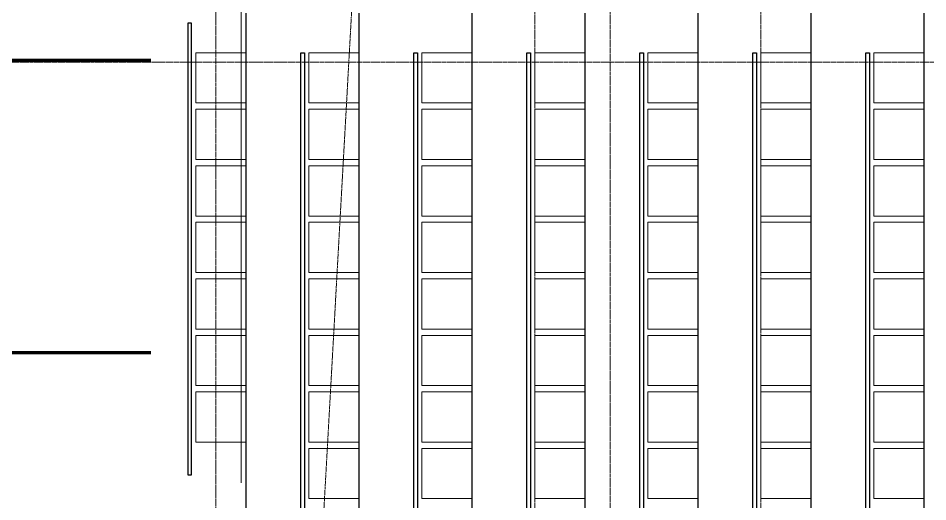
# Model space of a CAD drawing. Header units: millimetres. Extents: x -65509 to 912790, y 446 to 713294.
# Drawn here: x 165782 to 173026, y 380277 to 384127 of the extents above; entities that cross this region are included whole.
import ezdxf

# ---------------------------------------------------------------- set-up
doc = ezdxf.new("R2010")
doc.units = ezdxf.units.MM
doc.linetypes.add('CENTER2', pattern=[28.575, 19.05, -3.175, 3.175, -3.175])
doc.linetypes.add('HIDDEN', pattern=[9.525, 6.35, -3.175])
for name, color, linetype, lineweight in [('5.3) ММП плитка 6.1', 5, 'Continuous', 120), ('АР_Мебель', 250, 'Continuous', 5), ('АР_Стены ЖБ', 250, 'Continuous', 35), ('РД_Ограждения', 250, 'Continuous', 25), ('РД_Оси_100', 250, 'Continuous', 0)]:
    doc.layers.add(name, color=color, linetype=linetype, lineweight=lineweight)
doc.layers.add('ЛК_Открытая', color=250, linetype='Continuous')

# ---------------------------------------------------------------- blocks, each defined once
blk = doc.blocks.new('СОШ_2200_АР_ОСИ_М100_28.05.24')
at = {"layer": 'РД_Оси_100', "linetype": 'CENTER2'}
for p, q in [((49960, -6155), (49960, 139938.679)), ((-5954.958, 88500), (119910, 88500))]:
    blk.add_line(p, q, dxfattribs=at)
for points in [[(52500, 139938.679), (52500, -5755), (52358.276, -6155)], [(53100, 139938.679), (53100, -5755), (52949.266, -6155)], [(54300, 139938.679), (54300, -6155)]]:
    blk.add_lwpolyline(points, dxfattribs=at)

msp = doc.modelspace()

# ---------------------------------------------------------------- hatches: boundary and pattern name
at = {"layer": '5.3) ММП плитка 6.1'}
h = msp.add_hatch(dxfattribs=at)
h.set_pattern_fill('ANGLE', color=256, scale=333)
h.set_pattern_definition([(0, (0, 0), (0, 2326.005), [1691.64, -634.365]), (90, (0, 0), (-2326.005, 1e-13), [1691.64, -634.365])])
h.paths.add_polyline_path([(166997.159, 385826.734), (163447.205, 385826.734), (163447.205, 380376.733), (165247.159, 380376.733), (165247.159, 373976.733), (163927.159, 373976.733), (163927.159, 373696.836), (163447.205, 373696.836), (163447.205, 368376.733), (166997.159, 368376.733)])
h.paths.add_polyline_path([(182027.159, 385826.733), (175697.159, 385826.733), (175697.159, 368176.733), (179397.159, 368176.733), (179397.159, 372396.733), (182027.159, 372396.733)])

# ---------------------------------------------------------------- linework, layer by layer
at = {"layer": 'АР_Мебель'}
for points in [[(167197.159, 383451.733), (167197.159, 383851.733), (167597.159, 383851.733), (167597.159, 383451.733)], [(168097.159, 383451.733), (168097.159, 383851.733), (168497.159, 383851.733), (168497.159, 383451.733)], [(168997.159, 383451.733), (168997.159, 383851.733), (169397.159, 383851.733), (169397.159, 383451.733)], [(169897.159, 383451.733), (169897.159, 383851.733), (170297.159, 383851.733), (170297.159, 383451.733)], [(170797.159, 383451.733), (170797.159, 383851.733), (171197.159, 383851.733), (171197.159, 383451.733)], [(171697.159, 383451.733), (171697.159, 383851.733), (172097.159, 383851.733), (172097.159, 383451.733)], [(172597.159, 383451.733), (172597.159, 383851.733), (172997.159, 383851.733), (172997.159, 383451.733)], [(167197.159, 383001.733), (167197.159, 383401.733), (167597.159, 383401.733), (167597.159, 383001.733)], [(168097.159, 383001.733), (168097.159, 383401.733), (168497.159, 383401.733), (168497.159, 383001.733)], [(168997.159, 383001.733), (168997.159, 383401.733), (169397.159, 383401.733), (169397.159, 383001.733)], [(169897.159, 383001.733), (169897.159, 383401.733), (170297.159, 383401.733), (170297.159, 383001.733)], [(170797.159, 383001.733), (170797.159, 383401.733), (171197.159, 383401.733), (171197.159, 383001.733)], [(171697.159, 383001.733), (171697.159, 383401.733), (172097.159, 383401.733), (172097.159, 383001.733)], [(172597.159, 383001.733), (172597.159, 383401.733), (172997.159, 383401.733), (172997.159, 383001.733)], [(167197.159, 382551.733), (167197.159, 382951.733), (167597.159, 382951.733), (167597.159, 382551.733)], [(168097.159, 382551.733), (168097.159, 382951.733), (168497.159, 382951.733), (168497.159, 382551.733)], [(168997.159, 382551.733), (168997.159, 382951.733), (169397.159, 382951.733), (169397.159, 382551.733)], [(169897.159, 382551.733), (169897.159, 382951.733), (170297.159, 382951.733), (170297.159, 382551.733)], [(170797.159, 382551.733), (170797.159, 382951.733), (171197.159, 382951.733), (171197.159, 382551.733)], [(171697.159, 382551.733), (171697.159, 382951.733), (172097.159, 382951.733), (172097.159, 382551.733)], [(172597.159, 382551.733), (172597.159, 382951.733), (172997.159, 382951.733), (172997.159, 382551.733)], [(167197.159, 382101.733), (167197.159, 382501.733), (167597.159, 382501.733), (167597.159, 382101.733)], [(168097.159, 382101.733), (168097.159, 382501.733), (168497.159, 382501.733), (168497.159, 382101.733)], [(168997.159, 382101.733), (168997.159, 382501.733), (169397.159, 382501.733), (169397.159, 382101.733)], [(169897.159, 382101.733), (169897.159, 382501.733), (170297.159, 382501.733), (170297.159, 382101.733)], [(170797.159, 382101.733), (170797.159, 382501.733), (171197.159, 382501.733), (171197.159, 382101.733)], [(171697.159, 382101.733), (171697.159, 382501.733), (172097.159, 382501.733), (172097.159, 382101.733)], [(172597.159, 382101.733), (172597.159, 382501.733), (172997.159, 382501.733), (172997.159, 382101.733)], [(167197.159, 381651.733), (167197.159, 382051.733), (167597.159, 382051.733), (167597.159, 381651.733)], [(168097.159, 381651.733), (168097.159, 382051.733), (168497.159, 382051.733), (168497.159, 381651.733)], [(168997.159, 381651.733), (168997.159, 382051.733), (169397.159, 382051.733), (169397.159, 381651.733)], [(169897.159, 381651.733), (169897.159, 382051.733), (170297.159, 382051.733), (170297.159, 381651.733)], [(170797.159, 381651.733), (170797.159, 382051.733), (171197.159, 382051.733), (171197.159, 381651.733)], [(171697.159, 381651.733), (171697.159, 382051.733), (172097.159, 382051.733), (172097.159, 381651.733)], [(172597.159, 381651.733), (172597.159, 382051.733), (172997.159, 382051.733), (172997.159, 381651.733)], [(167197.159, 381201.733), (167197.159, 381601.733), (167597.159, 381601.733), (167597.159, 381201.733)], [(168097.159, 381201.733), (168097.159, 381601.733), (168497.159, 381601.733), (168497.159, 381201.733)], [(168997.159, 381201.733), (168997.159, 381601.733), (169397.159, 381601.733), (169397.159, 381201.733)], [(169897.159, 381201.733), (169897.159, 381601.733), (170297.159, 381601.733), (170297.159, 381201.733)], [(170797.159, 381201.733), (170797.159, 381601.733), (171197.159, 381601.733), (171197.159, 381201.733)], [(171697.159, 381201.733), (171697.159, 381601.733), (172097.159, 381601.733), (172097.159, 381201.733)], [(172597.159, 381201.733), (172597.159, 381601.733), (172997.159, 381601.733), (172997.159, 381201.733)], [(167197.159, 380751.733), (167197.159, 381151.733), (167597.159, 381151.733), (167597.159, 380751.733)], [(168097.159, 380751.733), (168097.159, 381151.733), (168497.159, 381151.733), (168497.159, 380751.733)], [(168997.159, 380751.733), (168997.159, 381151.733), (169397.159, 381151.733), (169397.159, 380751.733)], [(169897.159, 380751.733), (169897.159, 381151.733), (170297.159, 381151.733), (170297.159, 380751.733)], [(170797.159, 380751.733), (170797.159, 381151.733), (171197.159, 381151.733), (171197.159, 380751.733)], [(171697.159, 380751.733), (171697.159, 381151.733), (172097.159, 381151.733), (172097.159, 380751.733)], [(172597.159, 380751.733), (172597.159, 381151.733), (172997.159, 381151.733), (172997.159, 380751.733)], [(168097.159, 380301.733), (168097.159, 380701.733), (168497.159, 380701.733), (168497.159, 380301.733)], [(168997.159, 380301.733), (168997.159, 380701.733), (169397.159, 380701.733), (169397.159, 380301.733)], [(169897.159, 380301.733), (169897.159, 380701.733), (170297.159, 380701.733), (170297.159, 380301.733)], [(170797.159, 380301.733), (170797.159, 380701.733), (171197.159, 380701.733), (171197.159, 380301.733)], [(171697.159, 380301.733), (171697.159, 380701.733), (172097.159, 380701.733), (172097.159, 380301.733)], [(172597.159, 380301.733), (172597.159, 380701.733), (172997.159, 380701.733), (172997.159, 380301.733)]]:
    msp.add_lwpolyline(points, close=True, dxfattribs=at)
at = {"layer": 'АР_Стены ЖБ', "lineweight": 9}
msp.add_lwpolyline([(167557.159, 385826.733), (167557.159, 380426.733)], dxfattribs=at)
at = {"layer": 'АР_Стены ЖБ', "linetype": 'HIDDEN', "lineweight": 0}
msp.add_lwpolyline([(167557.159, 373926.733), (167557.159, 368376.733), (168456.023, 384508.003), (182847.156, 385826.733)], dxfattribs=at)
at = {"layer": 'ЛК_Открытая'}
for p, q in [((168497.159, 370036.733), (168497.159, 384166.733)), ((169397.159, 370036.733), (169397.159, 384166.733)), ((170297.159, 370036.733), (170297.159, 384166.733)), ((171197.159, 370036.733), (171197.159, 384166.733)), ((172097.159, 370036.733), (172097.159, 384166.733)), ((172997.159, 370036.733), (172997.159, 384166.733))]:
    msp.add_line(p, q, dxfattribs=at)
msp.add_lwpolyline([(167597.159, 370036.733), (167597.159, 384166.733)], dxfattribs=at)
at = {"layer": 'РД_Ограждения'}
for points in [[(167132.159, 384086.733), (167132.159, 380491.733), (167162.159, 380491.733), (167162.159, 384086.733)], [(168032.159, 370351.733), (168032.159, 383851.733), (168062.159, 383851.733), (168062.159, 370351.733)], [(168932.159, 370351.733), (168932.159, 383851.733), (168962.159, 383851.733), (168962.159, 370351.733)], [(169832.159, 370351.733), (169832.159, 383851.733), (169862.159, 383851.733), (169862.159, 370351.733)], [(170732.159, 370351.733), (170732.159, 383851.733), (170762.159, 383851.733), (170762.159, 370351.733)], [(171632.159, 370351.733), (171632.159, 383851.733), (171662.159, 383851.733), (171662.159, 370351.733)], [(172532.159, 370351.733), (172532.159, 383851.733), (172562.159, 383851.733), (172562.159, 370351.733)]]:
    msp.add_lwpolyline(points, close=True, dxfattribs=at)

# ---------------------------------------------------------------- block references
at = {"layer": 'РД_Оси_100'}
msp.add_blockref('СОШ_2200_АР_ОСИ_М100_28.05.24', (117397.159, 295276.733), dxfattribs=at)

doc.saveas('drawing.dxf')
